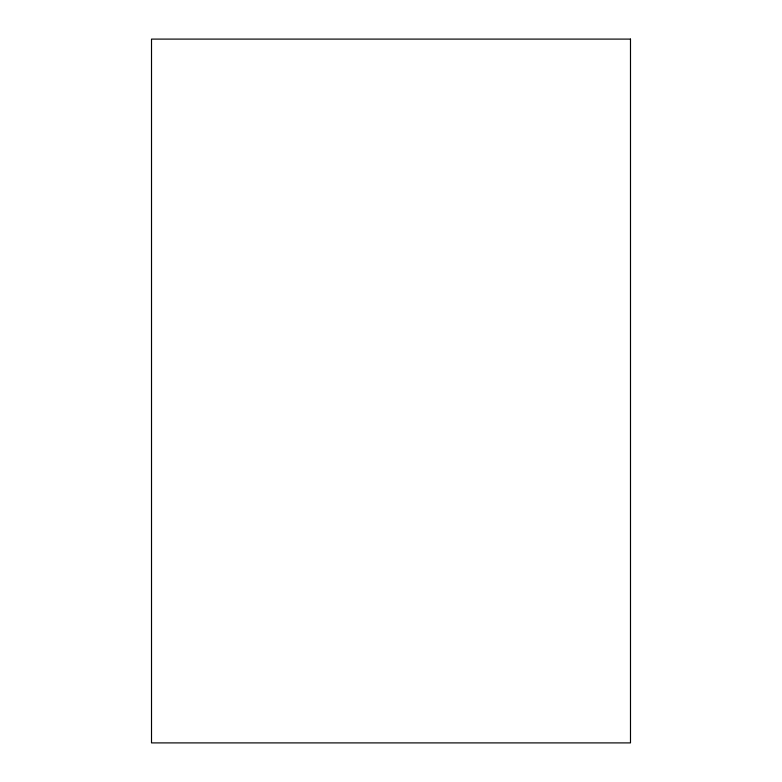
<?xml version="1.0" encoding="UTF-8"?>
<svg xmlns="http://www.w3.org/2000/svg" width="782" height="782" viewBox="0 0 782 782"><rect width="100%" height="100%" fill="white"/><g stroke="black" fill="none" stroke-linecap="round" stroke-linejoin="round"><path stroke-width="1.17" d="M630.488 39.1L151.513 39.1L151.513 742.9L630.488 742.9L630.488 39.1"/></g></svg>
